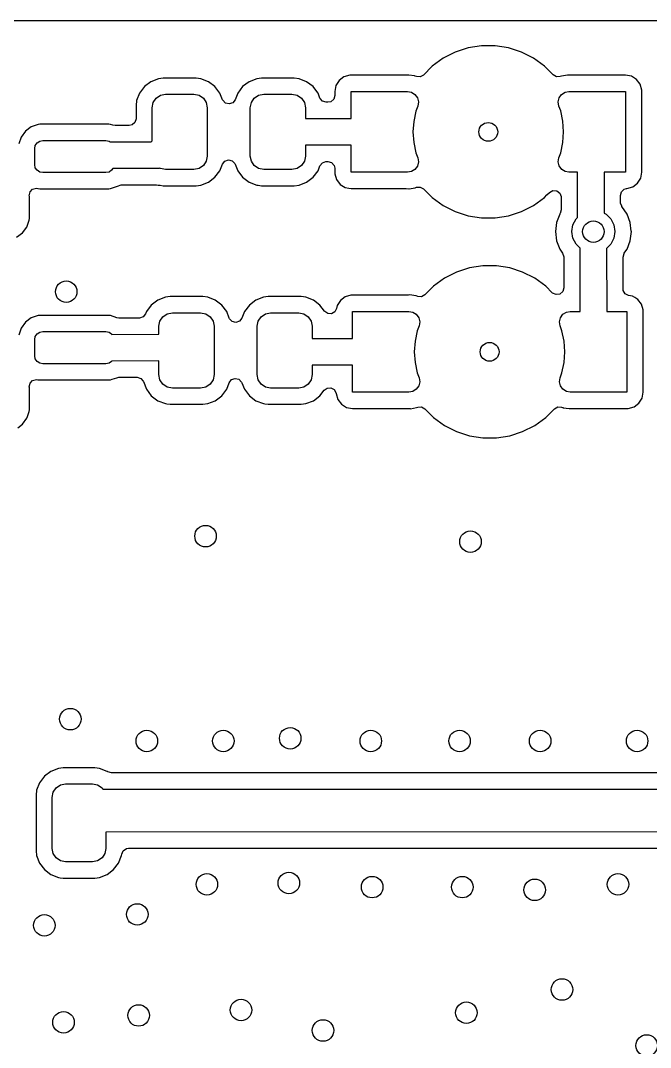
# Model space of a CAD drawing. Extents: x 0.21 to 2.19, y 0.21 to 1.79.
# Drawn here: x 1.364 to 1.825, y 1.038 to 1.79 of the extents above; entities that cross this region are included whole.
import ezdxf

# ---------------------------------------------------------------- set-up
doc = ezdxf.new("R2010")
doc.units = 0
doc.header["$MEASUREMENT"] = 0
doc.layers.add('BLACK', color=7, linetype='CONTINUOUS')

msp = doc.modelspace()

# ---------------------------------------------------------------- linework, layer by layer
at = {"layer": 'BLACK', "linetype": 'CONTINUOUS'}
for p, q in [((0.21537, 1.78959), (2.18463, 1.78959)), ((1.69129, 1.76949), (1.68186, 1.76643)), ((1.70108, 1.77104), (1.69129, 1.76949)), ((1.69129, 1.76949), (1.69129, 1.76949)), ((1.711, 1.77104), (1.70108, 1.77104)), ((1.7208, 1.76949), (1.711, 1.77104)), ((1.73023, 1.76643), (1.7208, 1.76949)), ((1.7208, 1.76949), (1.7208, 1.76949)), ((1.7208, 1.76949), (1.7208, 1.76949)), ((1.67302, 1.76192), (1.66499, 1.75609)), ((1.68186, 1.76643), (1.67302, 1.76192)), ((1.68186, 1.76643), (1.68186, 1.76643)), ((1.73907, 1.76192), (1.73023, 1.76643)), ((1.73023, 1.76643), (1.73023, 1.76643)), ((1.73023, 1.76643), (1.73023, 1.76643)), ((1.74709, 1.75609), (1.73907, 1.76192)), ((1.66499, 1.75609), (1.65859, 1.74969)), ((1.75347, 1.74971), (1.74709, 1.75609)), ((1.74709, 1.75609), (1.74709, 1.75609)), ((1.74709, 1.75609), (1.74709, 1.75609)), ((1.45906, 1.74482), (1.45431, 1.74122)), ((1.4646, 1.747), (1.45906, 1.74482)), ((1.45906, 1.74482), (1.45906, 1.74482)), ((1.46809, 1.74742), (1.4646, 1.747)), ((1.49215, 1.74742), (1.46809, 1.74742)), ((1.46809, 1.74742), (1.46809, 1.74742)), ((1.49563, 1.747), (1.49215, 1.74742)), ((1.49215, 1.74742), (1.49215, 1.74742)), ((1.50117, 1.74482), (1.49563, 1.747)), ((1.49563, 1.747), (1.49563, 1.747)), ((1.50592, 1.74122), (1.50117, 1.74482)), ((1.50117, 1.74482), (1.50117, 1.74482)), ((1.53091, 1.74482), (1.52616, 1.74122)), ((1.53645, 1.747), (1.53091, 1.74482)), ((1.53091, 1.74482), (1.53091, 1.74482)), ((1.53994, 1.74742), (1.53645, 1.747)), ((1.564, 1.74742), (1.53994, 1.74742)), ((1.53994, 1.74742), (1.53994, 1.74742)), ((1.56748, 1.747), (1.564, 1.74742)), ((1.564, 1.74742), (1.564, 1.74742)), ((1.57303, 1.74482), (1.56748, 1.747)), ((1.56748, 1.747), (1.56748, 1.747)), ((1.57777, 1.74122), (1.57303, 1.74482)), ((1.57303, 1.74482), (1.57303, 1.74482)), ((1.59676, 1.74566), (1.59443, 1.7419)), ((1.60029, 1.74833), (1.59676, 1.74566)), ((1.59676, 1.74566), (1.59676, 1.74566)), ((1.60454, 1.74954), (1.60029, 1.74833)), ((1.60565, 1.74959), (1.60454, 1.74954)), ((1.64648, 1.74959), (1.60565, 1.74959)), ((1.64668, 1.74959), (1.64648, 1.74959)), ((1.64773, 1.74963), (1.64668, 1.74959)), ((1.65211, 1.749), (1.64773, 1.74963)), ((1.64773, 1.74963), (1.64773, 1.74963)), ((1.65237, 1.74891), (1.65211, 1.749)), ((1.65337, 1.74854), (1.65237, 1.74891)), ((1.65614, 1.74835), (1.65337, 1.74854)), ((1.65859, 1.74969), (1.65614, 1.74835)), ((1.7559, 1.74838), (1.75347, 1.74971)), ((1.75869, 1.74856), (1.7559, 1.74838)), ((1.7597, 1.74893), (1.75869, 1.74856)), ((1.76406, 1.74967), (1.7597, 1.74893)), ((1.76433, 1.74966), (1.76406, 1.74967)), ((1.76406, 1.74967), (1.76406, 1.74967)), ((1.766, 1.74959), (1.76433, 1.74966)), ((1.76608, 1.74959), (1.766, 1.74959)), ((1.76629, 1.74959), (1.76608, 1.74959)), ((1.80644, 1.74959), (1.76629, 1.74959)), ((1.81078, 1.74877), (1.80644, 1.74959)), ((1.80644, 1.74959), (1.80644, 1.74959)), ((1.80644, 1.74959), (1.80644, 1.74959)), ((1.80644, 1.74959), (1.80644, 1.74959)), ((1.81227, 1.74786), (1.81078, 1.74877)), ((1.81078, 1.74877), (1.81078, 1.74877)), ((1.81454, 1.74645), (1.81227, 1.74786)), ((1.8172, 1.74292), (1.81454, 1.74645)), ((1.45431, 1.74122), (1.45071, 1.73647)), ((1.50952, 1.73647), (1.50592, 1.74122)), ((1.52616, 1.74122), (1.52256, 1.73647)), ((1.57971, 1.73867), (1.57777, 1.74122)), ((1.58137, 1.73647), (1.57971, 1.73867)), ((1.59443, 1.7419), (1.59362, 1.73756)), ((1.59362, 1.73756), (1.59362, 1.73756)), ((1.59362, 1.73756), (1.59362, 1.73467)), ((1.59443, 1.7419), (1.59443, 1.7419)), ((1.60565, 1.71781), (1.60565, 1.73756)), ((1.60565, 1.73756), (1.64699, 1.73756)), ((1.64699, 1.73756), (1.64699, 1.7375)), ((1.64699, 1.7375), (1.6497, 1.73708)), ((1.76237, 1.7371), (1.7651, 1.73753)), ((1.7651, 1.73753), (1.7651, 1.73756)), ((1.7651, 1.73756), (1.76527, 1.73756)), ((1.76527, 1.73756), (1.76541, 1.73758)), ((1.76541, 1.73758), (1.7655, 1.73756)), ((1.7655, 1.73756), (1.80644, 1.73756)), ((1.80644, 1.73756), (1.80644, 1.6785)), ((1.81841, 1.73867), (1.8172, 1.74292)), ((1.81846, 1.73756), (1.81841, 1.73867)), ((1.81846, 1.6785), (1.81846, 1.73756)), ((1.44853, 1.73093), (1.44811, 1.72745)), ((1.45071, 1.73647), (1.44853, 1.73093)), ((1.45071, 1.73647), (1.45071, 1.73647)), ((1.46069, 1.72951), (1.46282, 1.73271)), ((1.46282, 1.73271), (1.46602, 1.73484)), ((1.46602, 1.73484), (1.46978, 1.73559)), ((1.46978, 1.73559), (1.49045, 1.73559)), ((1.49045, 1.73559), (1.49422, 1.73484)), ((1.49422, 1.73484), (1.49741, 1.73271)), ((1.49741, 1.73271), (1.49955, 1.72951)), ((1.51143, 1.73164), (1.50952, 1.73647)), ((1.50952, 1.73647), (1.50952, 1.73647)), ((1.51165, 1.73116), (1.51143, 1.73164)), ((1.51359, 1.72915), (1.51165, 1.73116)), ((1.52066, 1.73164), (1.51894, 1.72943)), ((1.52256, 1.73647), (1.52066, 1.73164)), ((1.52256, 1.73647), (1.52256, 1.73647)), ((1.53254, 1.72951), (1.53467, 1.73271)), ((1.53467, 1.73271), (1.53787, 1.73484)), ((1.53787, 1.73484), (1.54163, 1.73559)), ((1.54163, 1.73559), (1.5623, 1.73559)), ((1.5623, 1.73559), (1.56607, 1.73484)), ((1.56607, 1.73484), (1.56926, 1.73271)), ((1.56926, 1.73271), (1.5714, 1.72951)), ((1.5828, 1.73285), (1.58137, 1.73647)), ((1.5829, 1.7326), (1.5828, 1.73285)), ((1.58473, 1.73049), (1.5829, 1.7326)), ((1.58742, 1.7297), (1.58473, 1.73049)), ((1.58866, 1.7297), (1.58742, 1.7297)), ((1.59072, 1.73015), (1.58866, 1.7297)), ((1.59283, 1.73198), (1.59072, 1.73015)), ((1.59362, 1.73467), (1.59283, 1.73198)), ((1.6497, 1.73708), (1.65232, 1.73548)), ((1.65232, 1.73548), (1.65413, 1.733)), ((1.65413, 1.733), (1.65486, 1.73001)), ((1.65486, 1.73001), (1.65438, 1.72697)), ((1.75722, 1.73003), (1.75794, 1.73302)), ((1.7577, 1.727), (1.75722, 1.73003)), ((1.75794, 1.73302), (1.75975, 1.7355)), ((1.75975, 1.7355), (1.76237, 1.7371)), ((1.44811, 1.72745), (1.44811, 1.71763)), ((1.45994, 1.72575), (1.46069, 1.72951)), ((1.45994, 1.70158), (1.45994, 1.72575)), ((1.49955, 1.72951), (1.5003, 1.72575)), ((1.5003, 1.72575), (1.5003, 1.69031)), ((1.5163, 1.7285), (1.51359, 1.72915)), ((1.51894, 1.72943), (1.5163, 1.7285)), ((1.53179, 1.72575), (1.53254, 1.72951)), ((1.53179, 1.69031), (1.53179, 1.72575)), ((1.5714, 1.72951), (1.57215, 1.72575)), ((1.57215, 1.72575), (1.57215, 1.71774)), ((1.65305, 1.72333), (1.65143, 1.71575)), ((1.65438, 1.72697), (1.65305, 1.72333)), ((1.65438, 1.72697), (1.65438, 1.72697)), ((1.75903, 1.72336), (1.7577, 1.727)), ((1.7577, 1.727), (1.7577, 1.727)), ((1.76066, 1.71578), (1.75903, 1.72336)), ((1.44732, 1.71495), (1.44521, 1.71312)), ((1.44811, 1.71763), (1.44732, 1.71495)), ((1.57215, 1.71774), (1.60565, 1.71781)), ((1.65143, 1.71575), (1.65088, 1.70802)), ((1.7612, 1.70804), (1.76066, 1.71578)), ((1.36714, 1.70859), (1.36396, 1.70429)), ((1.37144, 1.71176), (1.36714, 1.70859)), ((1.37649, 1.71353), (1.37144, 1.71176)), ((1.37144, 1.71176), (1.37144, 1.71176)), ((1.37769, 1.71364), (1.37649, 1.71353)), ((1.37649, 1.71353), (1.37649, 1.71353)), ((1.42822, 1.71364), (1.37769, 1.71364)), ((1.37769, 1.71364), (1.37769, 1.71364)), ((1.42942, 1.71353), (1.42822, 1.71364)), ((1.43107, 1.71295), (1.42942, 1.71353)), ((1.43271, 1.71267), (1.43107, 1.71295)), ((1.44315, 1.71267), (1.43271, 1.71267)), ((1.44521, 1.71312), (1.44315, 1.71267)), ((1.65088, 1.70802), (1.65143, 1.70028)), ((1.76066, 1.70031), (1.7612, 1.70804)), ((1.36396, 1.70429), (1.3622, 1.69924)), ((1.36396, 1.70429), (1.36396, 1.70429)), ((1.37437, 1.69817), (1.37565, 1.70008)), ((1.37565, 1.70008), (1.37756, 1.70136)), ((1.37756, 1.70136), (1.37982, 1.70181)), ((1.37982, 1.70181), (1.42608, 1.70181)), ((1.42608, 1.70181), (1.42834, 1.70136)), ((1.42834, 1.70136), (1.42928, 1.70074)), ((1.42928, 1.70074), (1.4592, 1.70083)), ((1.4592, 1.70083), (1.45994, 1.70158)), ((1.65143, 1.70028), (1.65306, 1.6927)), ((1.75904, 1.69273), (1.76066, 1.70031)), ((1.37392, 1.69591), (1.37437, 1.69817)), ((1.37392, 1.68409), (1.37392, 1.69591)), ((1.60565, 1.69831), (1.57215, 1.69824)), ((1.57215, 1.69824), (1.57215, 1.69031)), ((1.60565, 1.6785), (1.60565, 1.69831)), ((1.65306, 1.6927), (1.65439, 1.68906)), ((1.75771, 1.68909), (1.75904, 1.69273)), ((1.49955, 1.68655), (1.49741, 1.68336)), ((1.5003, 1.69031), (1.49955, 1.68655)), ((1.51143, 1.68443), (1.51314, 1.68663)), ((1.51314, 1.68663), (1.51578, 1.68756)), ((1.51578, 1.68756), (1.5185, 1.68692)), ((1.5185, 1.68692), (1.52044, 1.6849)), ((1.52044, 1.6849), (1.52066, 1.68443)), ((1.53254, 1.68655), (1.53179, 1.69031)), ((1.53467, 1.68336), (1.53254, 1.68655)), ((1.5714, 1.68655), (1.56926, 1.68336)), ((1.57215, 1.69031), (1.5714, 1.68655)), ((1.5828, 1.68322), (1.58452, 1.68542)), ((1.58452, 1.68542), (1.58715, 1.68635)), ((1.58715, 1.68635), (1.58742, 1.68636)), ((1.58742, 1.68636), (1.58866, 1.68636)), ((1.58866, 1.68636), (1.59134, 1.68557)), ((1.59134, 1.68557), (1.59317, 1.68346)), ((1.65487, 1.68603), (1.65414, 1.68304)), ((1.65439, 1.68906), (1.65439, 1.68906)), ((1.65439, 1.68906), (1.65487, 1.68603)), ((1.75723, 1.68605), (1.75771, 1.68909)), ((1.75795, 1.68307), (1.75723, 1.68605)), ((1.75771, 1.68909), (1.75771, 1.68909)), ((1.37437, 1.68183), (1.37392, 1.68409)), ((1.37565, 1.67992), (1.37437, 1.68183)), ((1.37756, 1.67864), (1.37565, 1.67992)), ((1.37982, 1.67819), (1.37756, 1.67864)), ((1.42608, 1.67819), (1.37982, 1.67819)), ((1.42834, 1.67864), (1.42608, 1.67819)), ((1.43026, 1.67992), (1.42834, 1.67864)), ((1.43114, 1.68124), (1.43026, 1.67992)), ((1.46501, 1.68135), (1.43114, 1.68124)), ((1.46551, 1.68156), (1.46501, 1.68135)), ((1.46602, 1.68122), (1.46551, 1.68156)), ((1.46978, 1.68047), (1.46602, 1.68122)), ((1.49045, 1.68047), (1.46978, 1.68047)), ((1.49422, 1.68122), (1.49045, 1.68047)), ((1.49741, 1.68336), (1.49422, 1.68122)), ((1.50592, 1.67485), (1.50952, 1.67959)), ((1.50952, 1.67959), (1.51143, 1.68443)), ((1.52066, 1.68443), (1.52256, 1.67959)), ((1.52256, 1.67959), (1.52256, 1.67959)), ((1.52256, 1.67959), (1.52616, 1.67485)), ((1.53787, 1.68122), (1.53467, 1.68336)), ((1.54163, 1.68047), (1.53787, 1.68122)), ((1.5623, 1.68047), (1.54163, 1.68047)), ((1.56607, 1.68122), (1.5623, 1.68047)), ((1.56926, 1.68336), (1.56607, 1.68122)), ((1.57777, 1.67485), (1.58137, 1.67959)), ((1.58137, 1.67959), (1.5828, 1.68322)), ((1.59317, 1.68346), (1.59362, 1.6814)), ((1.59362, 1.6814), (1.59362, 1.6785)), ((1.59362, 1.6785), (1.59363, 1.67823)), ((1.59363, 1.67823), (1.59367, 1.67739)), ((1.59367, 1.67739), (1.59488, 1.67314)), ((1.64659, 1.6785), (1.60565, 1.6785)), ((1.64668, 1.67848), (1.64659, 1.6785)), ((1.64682, 1.6785), (1.64668, 1.67848)), ((1.64699, 1.6785), (1.64682, 1.6785)), ((1.64971, 1.67896), (1.64699, 1.67853)), ((1.64699, 1.67853), (1.64699, 1.6785)), ((1.65233, 1.68056), (1.64971, 1.67896)), ((1.65414, 1.68304), (1.65233, 1.68056)), ((1.75977, 1.68059), (1.75795, 1.68307)), ((1.76239, 1.67899), (1.75977, 1.68059)), ((1.7651, 1.67856), (1.76239, 1.67899)), ((1.7651, 1.6785), (1.7651, 1.67856)), ((1.77128, 1.6785), (1.7651, 1.6785)), ((1.77136, 1.64536), (1.77128, 1.6785)), ((1.80644, 1.6785), (1.79078, 1.6785)), ((1.79078, 1.6785), (1.79086, 1.64845)), ((1.81765, 1.67416), (1.81846, 1.6785)), ((1.49563, 1.66906), (1.50117, 1.67125)), ((1.50117, 1.67125), (1.50592, 1.67485)), ((1.52616, 1.67485), (1.53091, 1.67125)), ((1.53091, 1.67125), (1.53091, 1.67125)), ((1.53091, 1.67125), (1.53645, 1.66906)), ((1.56748, 1.66906), (1.57303, 1.67125)), ((1.57303, 1.67125), (1.57777, 1.67485)), ((1.59488, 1.67314), (1.59488, 1.67314)), ((1.59488, 1.67314), (1.59755, 1.66962)), ((1.59755, 1.66962), (1.6013, 1.66729)), ((1.8118, 1.66774), (1.81533, 1.6704)), ((1.81533, 1.6704), (1.81765, 1.67416)), ((1.36994, 1.66132), (1.37047, 1.66406)), ((1.37047, 1.66406), (1.3724, 1.66608)), ((1.3724, 1.66608), (1.37512, 1.66673)), ((1.37512, 1.66673), (1.37619, 1.66652)), ((1.37619, 1.66652), (1.37619, 1.66654)), ((1.37619, 1.66654), (1.37649, 1.66647)), ((1.37649, 1.66647), (1.37649, 1.66647)), ((1.37649, 1.66647), (1.37769, 1.66636)), ((1.37769, 1.66636), (1.37769, 1.66636)), ((1.37769, 1.66636), (1.42822, 1.66636)), ((1.42822, 1.66636), (1.42942, 1.66647)), ((1.42822, 1.66636), (1.42822, 1.66636)), ((1.42942, 1.66647), (1.43446, 1.66824)), ((1.43446, 1.66824), (1.43463, 1.66836)), ((1.43446, 1.66824), (1.43446, 1.66824)), ((1.43446, 1.66824), (1.43446, 1.66824)), ((1.43463, 1.66836), (1.43725, 1.66932)), ((1.43725, 1.66932), (1.43757, 1.66933)), ((1.43757, 1.66933), (1.46023, 1.66933)), ((1.46023, 1.66933), (1.46298, 1.66933)), ((1.46298, 1.66933), (1.46428, 1.66908)), ((1.46428, 1.66908), (1.4643, 1.66914)), ((1.4643, 1.66914), (1.4646, 1.66906)), ((1.4646, 1.66906), (1.4657, 1.66893)), ((1.4657, 1.66893), (1.46809, 1.66864)), ((1.46809, 1.66864), (1.46809, 1.66864)), ((1.46809, 1.66864), (1.49215, 1.66864)), ((1.49215, 1.66864), (1.49563, 1.66906)), ((1.49215, 1.66864), (1.49215, 1.66864)), ((1.53645, 1.66906), (1.53645, 1.66906)), ((1.53645, 1.66906), (1.53755, 1.66893)), ((1.53755, 1.66893), (1.53994, 1.66864)), ((1.53994, 1.66864), (1.53994, 1.66864)), ((1.53994, 1.66864), (1.564, 1.66864)), ((1.564, 1.66864), (1.56748, 1.66906)), ((1.564, 1.66864), (1.564, 1.66864)), ((1.6013, 1.66729), (1.60388, 1.66681)), ((1.60388, 1.66681), (1.60559, 1.66649)), ((1.60559, 1.66649), (1.60565, 1.66648)), ((1.60565, 1.66648), (1.6458, 1.66648)), ((1.6458, 1.66648), (1.646, 1.66647)), ((1.646, 1.66647), (1.64775, 1.6664)), ((1.64775, 1.6664), (1.64778, 1.6664)), ((1.64778, 1.6664), (1.64803, 1.66639)), ((1.64803, 1.66639), (1.65239, 1.66713)), ((1.64803, 1.66639), (1.64803, 1.66639)), ((1.64803, 1.66639), (1.64803, 1.66639)), ((1.65239, 1.66713), (1.6534, 1.6675)), ((1.6534, 1.6675), (1.65618, 1.66768)), ((1.65618, 1.66768), (1.65861, 1.66635)), ((1.65861, 1.66635), (1.66499, 1.65997)), ((1.74896, 1.66184), (1.7509, 1.66378)), ((1.7509, 1.66378), (1.75335, 1.66512)), ((1.75335, 1.66512), (1.75614, 1.66492)), ((1.75614, 1.66492), (1.75838, 1.66324)), ((1.75838, 1.66324), (1.75936, 1.66062)), ((1.80272, 1.66157), (1.8035, 1.66425)), ((1.8035, 1.66425), (1.80562, 1.66608)), ((1.80562, 1.66608), (1.80726, 1.66648)), ((1.80726, 1.66648), (1.8073, 1.66649)), ((1.80726, 1.66648), (1.80726, 1.66648)), ((1.8073, 1.66649), (1.80745, 1.66652)), ((1.80745, 1.66652), (1.80755, 1.66653)), ((1.80755, 1.66653), (1.8118, 1.66774)), ((1.37, 1.66064), (1.36994, 1.66132)), ((1.37, 1.64456), (1.37, 1.66064)), ((1.37, 1.66064), (1.37, 1.66064)), ((1.37, 1.66064), (1.37, 1.66064)), ((1.66499, 1.65997), (1.66499, 1.65997)), ((1.66499, 1.65997), (1.66499, 1.65997)), ((1.66499, 1.65997), (1.67302, 1.65414)), ((1.73907, 1.65414), (1.74709, 1.65997)), ((1.74709, 1.65997), (1.74896, 1.66184)), ((1.75936, 1.66062), (1.75937, 1.66027)), ((1.75937, 1.66027), (1.75937, 1.65086)), ((1.80272, 1.65652), (1.80272, 1.66157)), ((1.80277, 1.65576), (1.80272, 1.65652)), ((1.80373, 1.65374), (1.80277, 1.65576)), ((1.67302, 1.65414), (1.68186, 1.64964)), ((1.68186, 1.64964), (1.69129, 1.64657)), ((1.7208, 1.64657), (1.73023, 1.64964)), ((1.73023, 1.64964), (1.73907, 1.65414)), ((1.7584, 1.64791), (1.75603, 1.64165)), ((1.75849, 1.64804), (1.7584, 1.64791)), ((1.7584, 1.64791), (1.7584, 1.64791)), ((1.75858, 1.64818), (1.75849, 1.64804)), ((1.75937, 1.65086), (1.75858, 1.64818)), ((1.79086, 1.64845), (1.79226, 1.64774)), ((1.79226, 1.64774), (1.79574, 1.64426)), ((1.80362, 1.65367), (1.80373, 1.65374)), ((1.80379, 1.65342), (1.80362, 1.65367)), ((1.8076, 1.64791), (1.80379, 1.65342)), ((1.80379, 1.65342), (1.80379, 1.65342)), ((1.80997, 1.64165), (1.8076, 1.64791)), ((1.8076, 1.64791), (1.8076, 1.64791)), ((1.8076, 1.64791), (1.8076, 1.64791)), ((1.36834, 1.63893), (1.36989, 1.64336)), ((1.36989, 1.64336), (1.37, 1.64456)), ((1.69129, 1.64657), (1.70108, 1.64502)), ((1.70108, 1.64502), (1.70108, 1.64502)), ((1.70108, 1.64502), (1.711, 1.64502)), ((1.711, 1.64502), (1.7208, 1.64657)), ((1.711, 1.64502), (1.711, 1.64502)), ((1.75603, 1.64165), (1.75522, 1.635)), ((1.76725, 1.635), (1.76802, 1.63987)), ((1.76802, 1.63987), (1.77026, 1.64426)), ((1.77026, 1.64426), (1.77136, 1.64536)), ((1.79574, 1.64426), (1.79798, 1.63987)), ((1.79798, 1.63987), (1.79875, 1.635)), ((1.81075, 1.63526), (1.80997, 1.64165)), ((1.36066, 1.63084), (1.36495, 1.63401)), ((1.36495, 1.63401), (1.36812, 1.63831)), ((1.36812, 1.63831), (1.36834, 1.63893)), ((1.36812, 1.63831), (1.36812, 1.63831)), ((1.75522, 1.635), (1.75522, 1.635)), ((1.75522, 1.635), (1.75603, 1.62835)), ((1.76802, 1.63013), (1.76725, 1.635)), ((1.79875, 1.635), (1.79798, 1.63013)), ((1.80997, 1.62835), (1.81078, 1.635)), ((1.81078, 1.635), (1.81075, 1.63526)), ((1.75603, 1.62835), (1.7584, 1.62209)), ((1.77026, 1.62574), (1.76802, 1.63013)), ((1.77318, 1.62282), (1.77026, 1.62574)), ((1.79574, 1.62574), (1.79268, 1.62269)), ((1.79798, 1.63013), (1.79574, 1.62574)), ((1.8076, 1.62209), (1.80997, 1.62835)), ((1.7584, 1.62209), (1.76045, 1.61912)), ((1.76045, 1.61912), (1.76132, 1.61647)), ((1.77328, 1.57653), (1.77318, 1.62282)), ((1.79268, 1.62269), (1.79278, 1.57653)), ((1.80467, 1.6163), (1.80546, 1.61899)), ((1.80546, 1.61899), (1.80555, 1.61912)), ((1.80555, 1.61912), (1.80612, 1.61995)), ((1.80612, 1.61995), (1.8076, 1.62209)), ((1.70204, 1.61001), (1.69224, 1.60846)), ((1.71196, 1.61001), (1.70204, 1.61001)), ((1.72176, 1.60846), (1.71196, 1.61001)), ((1.76132, 1.61647), (1.76133, 1.6163)), ((1.76133, 1.6163), (1.76133, 1.59376)), ((1.80467, 1.59318), (1.80467, 1.6163)), ((1.68281, 1.6054), (1.67397, 1.60089)), ((1.69224, 1.60846), (1.68281, 1.6054)), ((1.68281, 1.6054), (1.68281, 1.6054)), ((1.69224, 1.60846), (1.69224, 1.60846)), ((1.73119, 1.6054), (1.72176, 1.60846)), ((1.72176, 1.60846), (1.72176, 1.60846)), ((1.72176, 1.60846), (1.72176, 1.60846)), ((1.74003, 1.60089), (1.73119, 1.6054)), ((1.73119, 1.6054), (1.73119, 1.6054)), ((1.73119, 1.6054), (1.73119, 1.6054)), ((1.66595, 1.59506), (1.65955, 1.58866)), ((1.67397, 1.60089), (1.66595, 1.59506)), ((1.74805, 1.59506), (1.74003, 1.60089)), ((1.75286, 1.59025), (1.74805, 1.59506)), ((1.74805, 1.59506), (1.74805, 1.59506)), ((1.74805, 1.59506), (1.74805, 1.59506)), ((1.46956, 1.58697), (1.46402, 1.58479)), ((1.47304, 1.58739), (1.46956, 1.58697)), ((1.49711, 1.58739), (1.47304, 1.58739)), ((1.47304, 1.58739), (1.47304, 1.58739)), ((1.50059, 1.58697), (1.49711, 1.58739)), ((1.49711, 1.58739), (1.49711, 1.58739)), ((1.50613, 1.58479), (1.50059, 1.58697)), ((1.50059, 1.58697), (1.50059, 1.58697)), ((1.54141, 1.58697), (1.53587, 1.58479)), ((1.54489, 1.58739), (1.54141, 1.58697)), ((1.56896, 1.58739), (1.54489, 1.58739)), ((1.54489, 1.58739), (1.54489, 1.58739)), ((1.57244, 1.58697), (1.56896, 1.58739)), ((1.56896, 1.58739), (1.56896, 1.58739)), ((1.57798, 1.58479), (1.57244, 1.58697)), ((1.57244, 1.58697), (1.57244, 1.58697)), ((1.60125, 1.58729), (1.59772, 1.58463)), ((1.6055, 1.5885), (1.60125, 1.58729)), ((1.60661, 1.58856), (1.6055, 1.5885)), ((1.64743, 1.58856), (1.60661, 1.58856)), ((1.64764, 1.58856), (1.64743, 1.58856)), ((1.64869, 1.5886), (1.64764, 1.58856)), ((1.65306, 1.58797), (1.64869, 1.5886)), ((1.64869, 1.5886), (1.64869, 1.5886)), ((1.65333, 1.58788), (1.65306, 1.58797)), ((1.65433, 1.58751), (1.65333, 1.58788)), ((1.65709, 1.58732), (1.65433, 1.58751)), ((1.65955, 1.58866), (1.65709, 1.58732)), ((1.75312, 1.59001), (1.75286, 1.59025)), ((1.75566, 1.58885), (1.75312, 1.59001)), ((1.75843, 1.58925), (1.75566, 1.58885)), ((1.76054, 1.59108), (1.75843, 1.58925)), ((1.76133, 1.59376), (1.76054, 1.59108)), ((1.80482, 1.59199), (1.80467, 1.59318)), ((1.80623, 1.58957), (1.80482, 1.59199)), ((1.80872, 1.58831), (1.80623, 1.58957)), ((1.81174, 1.58774), (1.80872, 1.58831)), ((1.81327, 1.58679), (1.81174, 1.58774)), ((1.81174, 1.58774), (1.81174, 1.58774)), ((1.8155, 1.58542), (1.81327, 1.58679)), ((1.45927, 1.58119), (1.45567, 1.57644)), ((1.46402, 1.58479), (1.45927, 1.58119)), ((1.46402, 1.58479), (1.46402, 1.58479)), ((1.51088, 1.58119), (1.50613, 1.58479)), ((1.50613, 1.58479), (1.50613, 1.58479)), ((1.51448, 1.57644), (1.51088, 1.58119)), ((1.53112, 1.58119), (1.52752, 1.57644)), ((1.53587, 1.58479), (1.53112, 1.58119)), ((1.53587, 1.58479), (1.53587, 1.58479)), ((1.58273, 1.58119), (1.57798, 1.58479)), ((1.57798, 1.58479), (1.57798, 1.58479)), ((1.58616, 1.57666), (1.58273, 1.58119)), ((1.59539, 1.58087), (1.59499, 1.57874)), ((1.59772, 1.58463), (1.59539, 1.58087)), ((1.59539, 1.58087), (1.59539, 1.58087)), ((1.59772, 1.58463), (1.59772, 1.58463)), ((1.81816, 1.58189), (1.8155, 1.58542)), ((1.81937, 1.57764), (1.81816, 1.58189)), ((1.37144, 1.57176), (1.36714, 1.56859)), ((1.37649, 1.57353), (1.37144, 1.57176)), ((1.37144, 1.57176), (1.37144, 1.57176)), ((1.37769, 1.57364), (1.37649, 1.57353)), ((1.37649, 1.57353), (1.37649, 1.57353)), ((1.42822, 1.57364), (1.37769, 1.57364)), ((1.37769, 1.57364), (1.37769, 1.57364)), ((1.42942, 1.57353), (1.42822, 1.57364)), ((1.43393, 1.57195), (1.42942, 1.57353)), ((1.42942, 1.57353), (1.42942, 1.57353)), ((1.43556, 1.57167), (1.43393, 1.57195)), ((1.45331, 1.57261), (1.45068, 1.57168)), ((1.45503, 1.57481), (1.45331, 1.57261)), ((1.45567, 1.57644), (1.45503, 1.57481)), ((1.45567, 1.57644), (1.45567, 1.57644)), ((1.46565, 1.56948), (1.46778, 1.57268)), ((1.46778, 1.57268), (1.47097, 1.57481)), ((1.47097, 1.57481), (1.47474, 1.57556)), ((1.47474, 1.57556), (1.49541, 1.57556)), ((1.49541, 1.57556), (1.49918, 1.57481)), ((1.49918, 1.57481), (1.50237, 1.57268)), ((1.50237, 1.57268), (1.5045, 1.56948)), ((1.51639, 1.5716), (1.51448, 1.57644)), ((1.51448, 1.57644), (1.51448, 1.57644)), ((1.52752, 1.57644), (1.52561, 1.5716)), ((1.52752, 1.57644), (1.52752, 1.57644)), ((1.5375, 1.56948), (1.53963, 1.57268)), ((1.53963, 1.57268), (1.54282, 1.57481)), ((1.54282, 1.57481), (1.54659, 1.57556)), ((1.54659, 1.57556), (1.56726, 1.57556)), ((1.56726, 1.57556), (1.57103, 1.57481)), ((1.57103, 1.57481), (1.57422, 1.57268)), ((1.57422, 1.57268), (1.57635, 1.56948)), ((1.58623, 1.57657), (1.58616, 1.57666)), ((1.58852, 1.57496), (1.58623, 1.57657)), ((1.59131, 1.57484), (1.58852, 1.57496)), ((1.59373, 1.57625), (1.59131, 1.57484)), ((1.59499, 1.57874), (1.59373, 1.57625)), ((1.60661, 1.55678), (1.60661, 1.57653)), ((1.60661, 1.57653), (1.64794, 1.57653)), ((1.64794, 1.57653), (1.64794, 1.57647)), ((1.64794, 1.57647), (1.65066, 1.57605)), ((1.65066, 1.57605), (1.65328, 1.57445)), ((1.65328, 1.57445), (1.65509, 1.57196)), ((1.65509, 1.57196), (1.65581, 1.56898)), ((1.75818, 1.569), (1.7589, 1.57199)), ((1.7589, 1.57199), (1.76071, 1.57447)), ((1.76071, 1.57447), (1.76333, 1.57607)), ((1.76333, 1.57607), (1.76606, 1.5765)), ((1.76606, 1.5765), (1.76606, 1.57653)), ((1.76606, 1.57653), (1.76623, 1.57653)), ((1.76623, 1.57653), (1.76637, 1.57655)), ((1.76637, 1.57655), (1.76646, 1.57653)), ((1.76646, 1.57653), (1.77328, 1.57653)), ((1.79278, 1.57653), (1.80739, 1.57653)), ((1.80739, 1.57653), (1.80739, 1.51747)), ((1.81942, 1.57653), (1.81937, 1.57764)), ((1.81942, 1.51747), (1.81942, 1.57653)), ((1.36396, 1.56429), (1.3622, 1.55924)), ((1.36714, 1.56859), (1.36396, 1.56429)), ((1.36396, 1.56429), (1.36396, 1.56429)), ((1.45042, 1.57167), (1.43556, 1.57167)), ((1.45068, 1.57168), (1.45042, 1.57167)), ((1.4649, 1.56572), (1.46565, 1.56948)), ((1.4649, 1.5598), (1.4649, 1.56572)), ((1.5045, 1.56948), (1.50525, 1.56572)), ((1.50525, 1.56572), (1.50525, 1.53028)), ((1.5166, 1.57113), (1.51639, 1.5716)), ((1.51854, 1.56912), (1.5166, 1.57113)), ((1.52126, 1.56847), (1.51854, 1.56912)), ((1.5239, 1.5694), (1.52126, 1.56847)), ((1.52561, 1.5716), (1.5239, 1.5694)), ((1.53675, 1.56572), (1.5375, 1.56948)), ((1.53675, 1.53028), (1.53675, 1.56572)), ((1.57635, 1.56948), (1.5771, 1.56572)), ((1.5771, 1.56572), (1.5771, 1.55671)), ((1.65534, 1.56594), (1.654, 1.5623)), ((1.65581, 1.56898), (1.65534, 1.56594)), ((1.65534, 1.56594), (1.65534, 1.56594)), ((1.75865, 1.56597), (1.75818, 1.569)), ((1.75999, 1.56233), (1.75865, 1.56597)), ((1.75865, 1.56597), (1.75865, 1.56597)), ((1.37392, 1.55591), (1.37437, 1.55817)), ((1.37437, 1.55817), (1.37565, 1.56008)), ((1.37565, 1.56008), (1.37756, 1.56136)), ((1.37756, 1.56136), (1.37982, 1.56181)), ((1.37982, 1.56181), (1.42608, 1.56181)), ((1.42608, 1.56181), (1.42834, 1.56136)), ((1.42834, 1.56136), (1.43026, 1.56008)), ((1.43026, 1.56008), (1.4305, 1.55972)), ((1.4305, 1.55972), (1.4649, 1.5598)), ((1.5771, 1.55671), (1.60661, 1.55678)), ((1.654, 1.5623), (1.65238, 1.55472)), ((1.76161, 1.55475), (1.75999, 1.56233)), ((1.37392, 1.54409), (1.37392, 1.55591)), ((1.65238, 1.55472), (1.65184, 1.54699)), ((1.76216, 1.54701), (1.76161, 1.55475)), ((1.37437, 1.54183), (1.37392, 1.54409)), ((1.37565, 1.53992), (1.37437, 1.54183)), ((1.65184, 1.54699), (1.65239, 1.53925)), ((1.76162, 1.53928), (1.76216, 1.54701)), ((1.37756, 1.53864), (1.37565, 1.53992)), ((1.37982, 1.53819), (1.37756, 1.53864)), ((1.42608, 1.53819), (1.37982, 1.53819)), ((1.42834, 1.53864), (1.42608, 1.53819)), ((1.43026, 1.53992), (1.42834, 1.53864)), ((1.43046, 1.54022), (1.43026, 1.53992)), ((1.4649, 1.5403), (1.43046, 1.54022)), ((1.4649, 1.53028), (1.4649, 1.5403)), ((1.60661, 1.53728), (1.5771, 1.53721)), ((1.5771, 1.53721), (1.5771, 1.53028)), ((1.60661, 1.51747), (1.60661, 1.53728)), ((1.65239, 1.53925), (1.65401, 1.53167)), ((1.75999, 1.5317), (1.76162, 1.53928)), ((1.3724, 1.52608), (1.37512, 1.52673)), ((1.37512, 1.52673), (1.37619, 1.52652)), ((1.42942, 1.52647), (1.4307, 1.52692)), ((1.4307, 1.52692), (1.43393, 1.52805)), ((1.43393, 1.52805), (1.43556, 1.52833)), ((1.43556, 1.52833), (1.44884, 1.52833)), ((1.44884, 1.52833), (1.45152, 1.52754)), ((1.45152, 1.52754), (1.45335, 1.52543)), ((1.46565, 1.52652), (1.4649, 1.53028)), ((1.50525, 1.53028), (1.5045, 1.52652)), ((1.51639, 1.5244), (1.5181, 1.5266)), ((1.5181, 1.5266), (1.52074, 1.52753)), ((1.52074, 1.52753), (1.52346, 1.52688)), ((1.52346, 1.52688), (1.5254, 1.52487)), ((1.5375, 1.52652), (1.53675, 1.53028)), ((1.5771, 1.53028), (1.57635, 1.52652)), ((1.65401, 1.53167), (1.65535, 1.52803)), ((1.65535, 1.52803), (1.65535, 1.52803)), ((1.65535, 1.52803), (1.65582, 1.525)), ((1.75819, 1.52502), (1.75866, 1.52806)), ((1.75866, 1.52806), (1.75999, 1.5317)), ((1.75866, 1.52806), (1.75866, 1.52806)), ((1.36994, 1.52132), (1.37047, 1.52406)), ((1.37, 1.52064), (1.36994, 1.52132)), ((1.37, 1.50456), (1.37, 1.52064)), ((1.37, 1.52064), (1.37, 1.52064)), ((1.37, 1.52064), (1.37, 1.52064)), ((1.37047, 1.52406), (1.3724, 1.52608)), ((1.37619, 1.52652), (1.37619, 1.52654)), ((1.37619, 1.52654), (1.37649, 1.52647)), ((1.37649, 1.52647), (1.37649, 1.52647)), ((1.37649, 1.52647), (1.37769, 1.52636)), ((1.37769, 1.52636), (1.37769, 1.52636)), ((1.37769, 1.52636), (1.42822, 1.52636)), ((1.42822, 1.52636), (1.42942, 1.52647)), ((1.42822, 1.52636), (1.42822, 1.52636)), ((1.45335, 1.52543), (1.45345, 1.52519)), ((1.45345, 1.52519), (1.45567, 1.51956)), ((1.45567, 1.51956), (1.45567, 1.51956)), ((1.45567, 1.51956), (1.45927, 1.51481)), ((1.46778, 1.52332), (1.46565, 1.52652)), ((1.47097, 1.52119), (1.46778, 1.52332)), ((1.47474, 1.52044), (1.47097, 1.52119)), ((1.49541, 1.52044), (1.47474, 1.52044)), ((1.49918, 1.52119), (1.49541, 1.52044)), ((1.50237, 1.52332), (1.49918, 1.52119)), ((1.5045, 1.52652), (1.50237, 1.52332)), ((1.51088, 1.51481), (1.51448, 1.51956)), ((1.51448, 1.51956), (1.51639, 1.5244)), ((1.5254, 1.52487), (1.52561, 1.5244)), ((1.52561, 1.5244), (1.52752, 1.51956)), ((1.52752, 1.51956), (1.52752, 1.51956)), ((1.52752, 1.51956), (1.53112, 1.51481)), ((1.53963, 1.52332), (1.5375, 1.52652)), ((1.54282, 1.52119), (1.53963, 1.52332)), ((1.54659, 1.52044), (1.54282, 1.52119)), ((1.56726, 1.52044), (1.54659, 1.52044)), ((1.57103, 1.52119), (1.56726, 1.52044)), ((1.57422, 1.52332), (1.57103, 1.52119)), ((1.57635, 1.52652), (1.57422, 1.52332)), ((1.58574, 1.51879), (1.58799, 1.52045)), ((1.58799, 1.52045), (1.59078, 1.52063)), ((1.59078, 1.52063), (1.59323, 1.51928)), ((1.59323, 1.51928), (1.59455, 1.51682)), ((1.65329, 1.51953), (1.65067, 1.51793)), ((1.6551, 1.52201), (1.65329, 1.51953)), ((1.65582, 1.525), (1.6551, 1.52201)), ((1.75891, 1.52204), (1.75819, 1.52502)), ((1.76072, 1.51955), (1.75891, 1.52204)), ((1.76334, 1.51795), (1.76072, 1.51955)), ((1.45927, 1.51481), (1.46402, 1.51121)), ((1.50613, 1.51121), (1.51088, 1.51481)), ((1.53112, 1.51481), (1.53587, 1.51121)), ((1.57798, 1.51121), (1.58273, 1.51481)), ((1.58273, 1.51481), (1.58574, 1.51879)), ((1.59455, 1.51682), (1.59459, 1.51659)), ((1.59459, 1.51659), (1.59463, 1.51636)), ((1.59463, 1.51636), (1.59584, 1.51211)), ((1.59584, 1.51211), (1.59584, 1.51211)), ((1.59584, 1.51211), (1.5985, 1.50858)), ((1.64754, 1.51747), (1.60661, 1.51747)), ((1.64763, 1.51745), (1.64754, 1.51747)), ((1.64777, 1.51747), (1.64763, 1.51745)), ((1.64794, 1.51747), (1.64777, 1.51747)), ((1.65067, 1.51793), (1.64794, 1.5175)), ((1.64794, 1.5175), (1.64794, 1.51747)), ((1.76606, 1.51753), (1.76334, 1.51795)), ((1.76606, 1.51747), (1.76606, 1.51753)), ((1.80739, 1.51747), (1.76606, 1.51747)), ((1.81628, 1.50937), (1.81861, 1.51313)), ((1.81861, 1.51313), (1.81942, 1.51747)), ((1.36989, 1.50336), (1.37, 1.50456)), ((1.46402, 1.51121), (1.46402, 1.51121)), ((1.46402, 1.51121), (1.46956, 1.50903)), ((1.46956, 1.50903), (1.46956, 1.50903)), ((1.46956, 1.50903), (1.47066, 1.5089)), ((1.47066, 1.5089), (1.47304, 1.50861)), ((1.47304, 1.50861), (1.47304, 1.50861)), ((1.47304, 1.50861), (1.49711, 1.50861)), ((1.49711, 1.50861), (1.50059, 1.50903)), ((1.49711, 1.50861), (1.49711, 1.50861)), ((1.50059, 1.50903), (1.50613, 1.51121)), ((1.53587, 1.51121), (1.53587, 1.51121)), ((1.53587, 1.51121), (1.54141, 1.50903)), ((1.54141, 1.50903), (1.54141, 1.50903)), ((1.54141, 1.50903), (1.54251, 1.5089)), ((1.54251, 1.5089), (1.54489, 1.50861)), ((1.54489, 1.50861), (1.54489, 1.50861)), ((1.54489, 1.50861), (1.56896, 1.50861)), ((1.56896, 1.50861), (1.57244, 1.50903)), ((1.56896, 1.50861), (1.56896, 1.50861)), ((1.57244, 1.50903), (1.57798, 1.51121)), ((1.5985, 1.50858), (1.60226, 1.50626)), ((1.60226, 1.50626), (1.60661, 1.50544)), ((1.60661, 1.50544), (1.64676, 1.50544)), ((1.64676, 1.50544), (1.64696, 1.50544)), ((1.64696, 1.50544), (1.64871, 1.50537)), ((1.64871, 1.50537), (1.64874, 1.50537)), ((1.64874, 1.50537), (1.64899, 1.50536)), ((1.64899, 1.50536), (1.65335, 1.5061)), ((1.64899, 1.50536), (1.64899, 1.50536)), ((1.64899, 1.50536), (1.64899, 1.50536)), ((1.65335, 1.5061), (1.65435, 1.50647)), ((1.65435, 1.50647), (1.65714, 1.50665)), ((1.65714, 1.50665), (1.65957, 1.50532)), ((1.65957, 1.50532), (1.66595, 1.49894)), ((1.74805, 1.49894), (1.75445, 1.50534)), ((1.75445, 1.50534), (1.75691, 1.50668)), ((1.75691, 1.50668), (1.75967, 1.50649)), ((1.75967, 1.50649), (1.76031, 1.50626)), ((1.76031, 1.50626), (1.76068, 1.50612)), ((1.76068, 1.50612), (1.76075, 1.5061)), ((1.76075, 1.5061), (1.76094, 1.50603)), ((1.76094, 1.50603), (1.76531, 1.5054)), ((1.76531, 1.5054), (1.76636, 1.50544)), ((1.76636, 1.50544), (1.76657, 1.50544)), ((1.76657, 1.50544), (1.80739, 1.50544)), ((1.80739, 1.50544), (1.8085, 1.5055)), ((1.80739, 1.50544), (1.80739, 1.50544)), ((1.8085, 1.5055), (1.81275, 1.50671)), ((1.81275, 1.50671), (1.81628, 1.50937)), ((1.36495, 1.49401), (1.36812, 1.49831)), ((1.36812, 1.49831), (1.36834, 1.49894)), ((1.36812, 1.49831), (1.36812, 1.49831)), ((1.36834, 1.49894), (1.36989, 1.50336)), ((1.66595, 1.49894), (1.66595, 1.49894)), ((1.66595, 1.49894), (1.66595, 1.49894)), ((1.66595, 1.49894), (1.67397, 1.49311)), ((1.74003, 1.49311), (1.74805, 1.49894)), ((1.36146, 1.49144), (1.36495, 1.49401)), ((1.67397, 1.49311), (1.68281, 1.4886)), ((1.73119, 1.4886), (1.74003, 1.49311)), ((1.68281, 1.4886), (1.69224, 1.48554)), ((1.69224, 1.48554), (1.70204, 1.48399)), ((1.70204, 1.48399), (1.70204, 1.48399)), ((1.70204, 1.48399), (1.71196, 1.48399)), ((1.71196, 1.48399), (1.72176, 1.48554)), ((1.71196, 1.48399), (1.71196, 1.48399)), ((1.72176, 1.48554), (1.73119, 1.4886)), ((1.39138, 1.24196), (1.38584, 1.23977)), ((1.39486, 1.24237), (1.39138, 1.24196)), ((1.41794, 1.24237), (1.39486, 1.24237)), ((1.39486, 1.24237), (1.39486, 1.24237)), ((1.42142, 1.24196), (1.41794, 1.24237)), ((1.41794, 1.24237), (1.41794, 1.24237)), ((1.42697, 1.23977), (1.42142, 1.24196)), ((1.42142, 1.24196), (1.42142, 1.24196)), ((1.38109, 1.23617), (1.37749, 1.23142)), ((1.38584, 1.23977), (1.38109, 1.23617)), ((1.38584, 1.23977), (1.38584, 1.23977)), ((1.42717, 1.23961), (1.42697, 1.23977)), ((1.42697, 1.23977), (1.42697, 1.23977)), ((1.42749, 1.23939), (1.42717, 1.23961)), ((1.43017, 1.23861), (1.42749, 1.23939)), ((1.86056, 1.23861), (1.43017, 1.23861)), ((1.3753, 1.22588), (1.37489, 1.2224)), ((1.37749, 1.23142), (1.3753, 1.22588)), ((1.37749, 1.23142), (1.37749, 1.23142)), ((1.38747, 1.22447), (1.3896, 1.22766)), ((1.3896, 1.22766), (1.39279, 1.22979)), ((1.39279, 1.22979), (1.39656, 1.23054)), ((1.39656, 1.23054), (1.41624, 1.23054)), ((1.41624, 1.23054), (1.42001, 1.22979)), ((1.42001, 1.22979), (1.4232, 1.22766)), ((1.4232, 1.22766), (1.42388, 1.22664)), ((1.42388, 1.22664), (1.95346, 1.22676)), ((1.37489, 1.2224), (1.37489, 1.1816)), ((1.38672, 1.2207), (1.38747, 1.22447)), ((1.38672, 1.1833), (1.38672, 1.2207)), ((1.95343, 1.1954), (1.42609, 1.19528)), ((1.42609, 1.19528), (1.42609, 1.1833)), ((1.37489, 1.1816), (1.3753, 1.17812)), ((1.38747, 1.17953), (1.38672, 1.1833)), ((1.42609, 1.1833), (1.42534, 1.17953)), ((1.43761, 1.17908), (1.43872, 1.18165)), ((1.43872, 1.18165), (1.44103, 1.18321)), ((1.44103, 1.18321), (1.44254, 1.18345)), ((1.44254, 1.18345), (1.86056, 1.18345)), ((1.3753, 1.17812), (1.37749, 1.17258)), ((1.3896, 1.17634), (1.38747, 1.17953)), ((1.39279, 1.17421), (1.3896, 1.17634)), ((1.39656, 1.17346), (1.39279, 1.17421)), ((1.41624, 1.17346), (1.39656, 1.17346)), ((1.42001, 1.17421), (1.41624, 1.17346)), ((1.4232, 1.17634), (1.42001, 1.17421)), ((1.42534, 1.17953), (1.4232, 1.17634)), ((1.43531, 1.17258), (1.4375, 1.17812)), ((1.4375, 1.17812), (1.43761, 1.17908)), ((1.37749, 1.17258), (1.37749, 1.17258)), ((1.37749, 1.17258), (1.38109, 1.16783)), ((1.38109, 1.16783), (1.38584, 1.16423)), ((1.42697, 1.16423), (1.43171, 1.16783)), ((1.43171, 1.16783), (1.43531, 1.17258)), ((1.38584, 1.16423), (1.38584, 1.16423)), ((1.38584, 1.16423), (1.39138, 1.16204)), ((1.39138, 1.16204), (1.39138, 1.16204)), ((1.39138, 1.16204), (1.39248, 1.16191)), ((1.39248, 1.16191), (1.39486, 1.16163)), ((1.39486, 1.16163), (1.39486, 1.16163)), ((1.39486, 1.16163), (1.41794, 1.16163)), ((1.41794, 1.16163), (1.42142, 1.16204)), ((1.41794, 1.16163), (1.41794, 1.16163)), ((1.42142, 1.16204), (1.42697, 1.16423))]:
    msp.add_line(p, q, dxfattribs=at)
at = {"layer": 'BLACK'}
for centre, radius in [((1.70604, 1.70803), 0.00689), ((1.783, 1.635), 0.00787), ((1.397, 1.591), 0.00787), ((1.707, 1.547), 0.00689), ((1.499, 1.412), 0.00787), ((1.693, 1.408), 0.00787), ((1.4, 1.278), 0.00787), ((1.561, 1.264), 0.00787), ((1.456, 1.262), 0.00787), ((1.512, 1.262), 0.00787), ((1.62, 1.262), 0.00787), ((1.685, 1.262), 0.00787), ((1.744, 1.262), 0.00787), ((1.815, 1.262), 0.00787), ((1.56, 1.158), 0.00787), ((1.5, 1.157), 0.00787), ((1.621, 1.155), 0.00787), ((1.687, 1.155), 0.00787), ((1.74, 1.153), 0.00787), ((1.801, 1.157), 0.00787), ((1.449, 1.135), 0.00787), ((1.381, 1.127), 0.00787), ((1.76, 1.08), 0.00787), ((1.45, 1.061), 0.00787), ((1.525, 1.065), 0.00787), ((1.69, 1.063), 0.00787), ((1.395, 1.056), 0.00787), ((1.585, 1.05), 0.00787), ((1.822, 1.039), 0.00787)]:
    msp.add_circle(centre, radius, dxfattribs=at)

doc.saveas('drawing.dxf')
